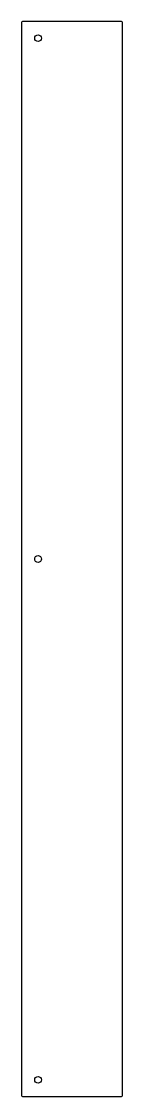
# Model space of a CAD drawing. Header units: inches. Extents: x 0 to 3, y -31.7 to 0.
import ezdxf

# ---------------------------------------------------------------- set-up
doc = ezdxf.new("R2010")
doc.units = ezdxf.units.IN
doc.header["$MEASUREMENT"] = 0

msp = doc.modelspace()

# ---------------------------------------------------------------- linework, layer by layer
msp.add_lwpolyline([(2.95, -31.74, 0.414214), (3, -31.69), (3, -0.06, 0.414214), (2.95, -0.01), (0.06, -0.01, 0.414214), (0.01, -0.06), (0.01, -31.69, 0.414214), (0.06, -31.74)], format="xyb", close=True)
for centre in [(0.5, -0.5), (0.5, -15.875), (0.5, -31.25)]:
    msp.add_circle(centre, 0.0988)

doc.saveas('drawing.dxf')
